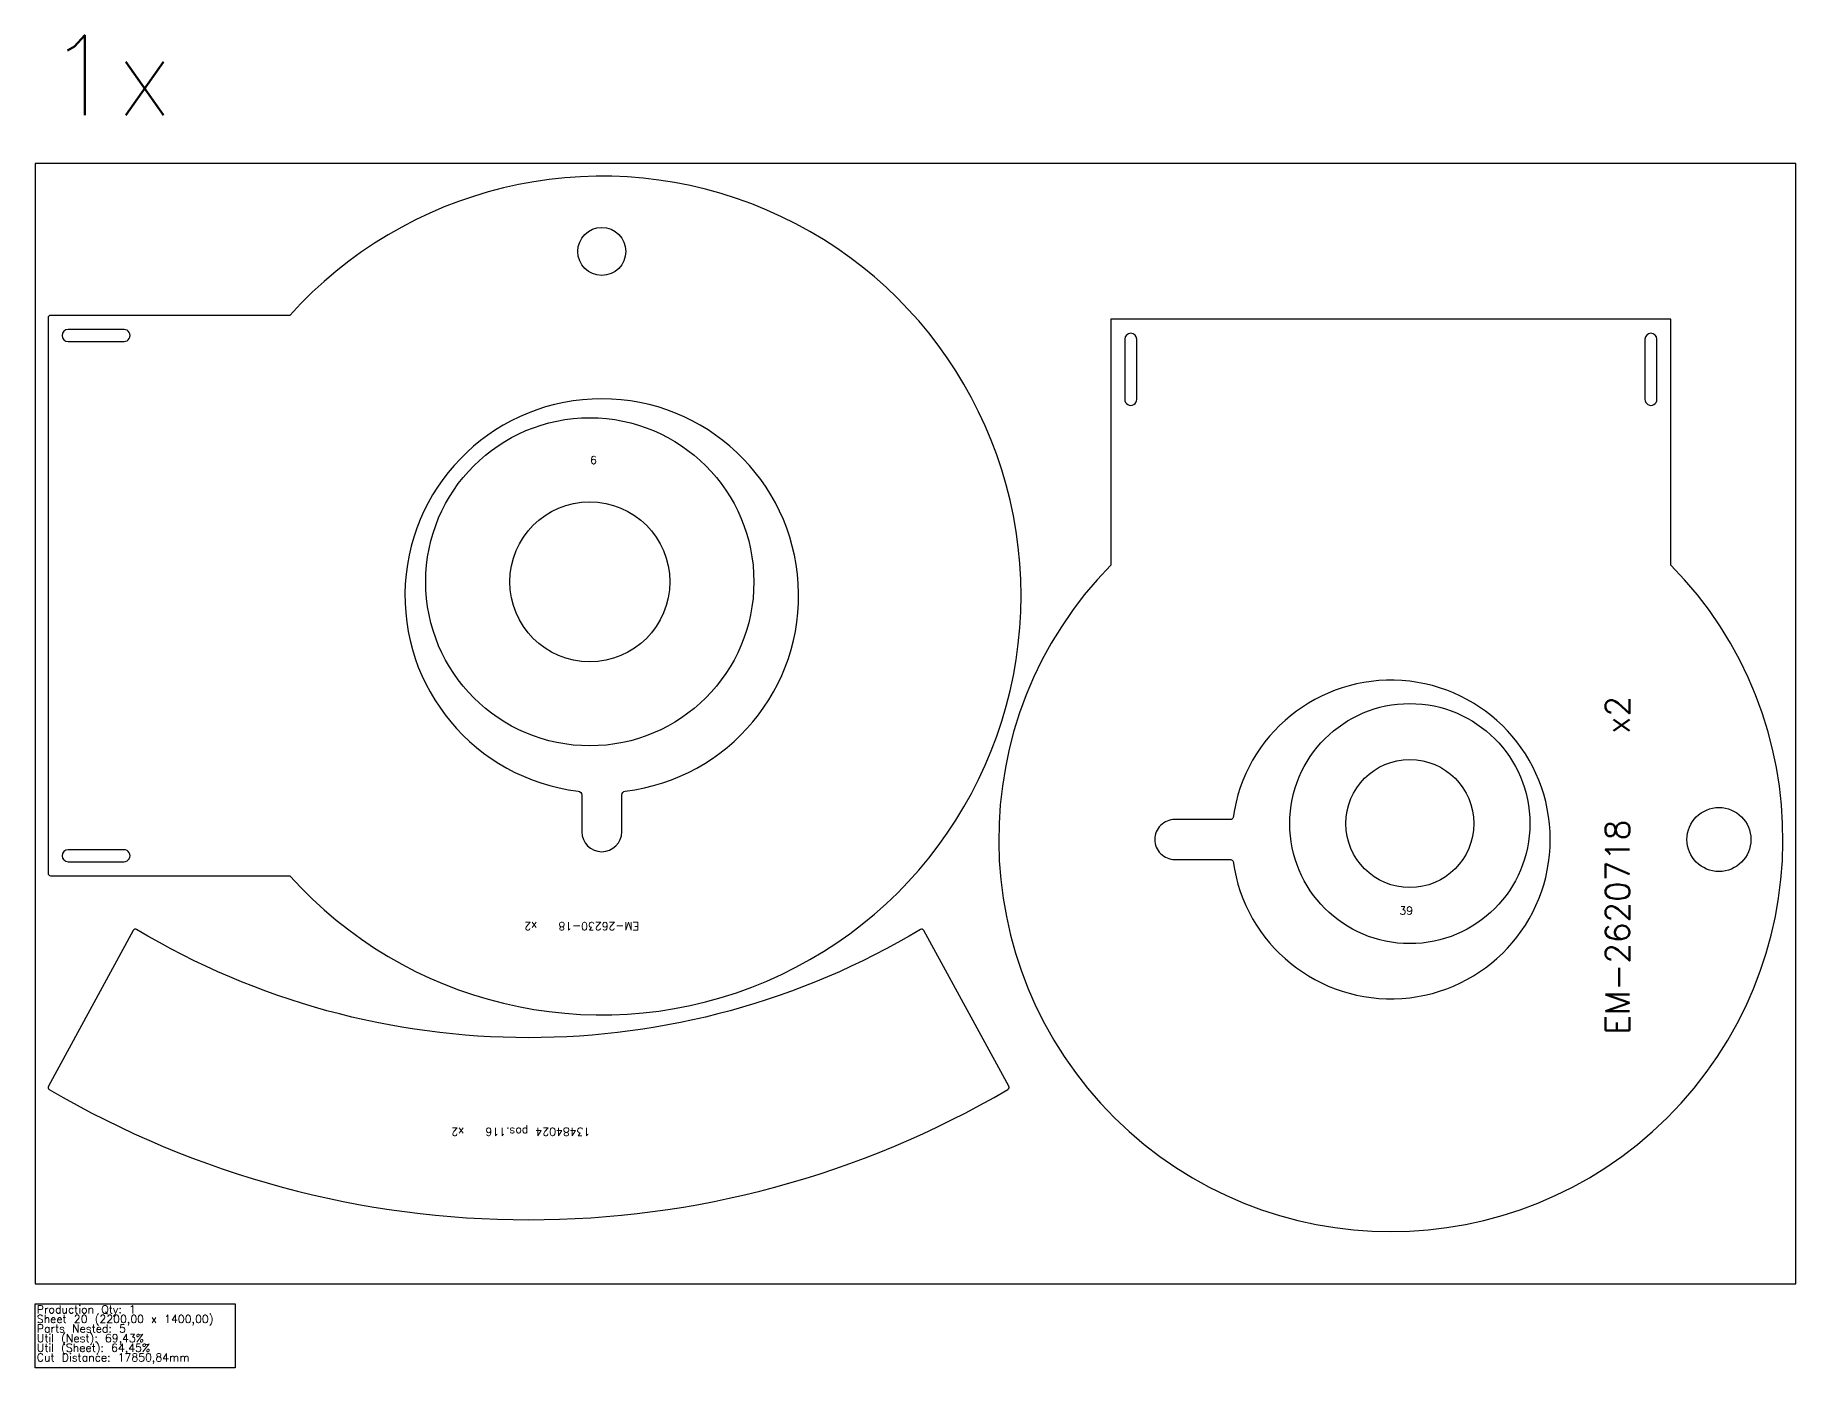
# Model space of a CAD drawing. Header units: millimetres. Extents: x 0 to 68500, y -105 to 2360.
# Drawn here: x 52260 to 54460, y -105 to 1560 of the extents above; entities that cross this region are included whole.
import ezdxf

# ---------------------------------------------------------------- set-up
doc = ezdxf.new("R2010")
doc.units = ezdxf.units.MM
for name, color, linetype in [('--NestedParts--', 7, 'Continuous'), ('sheet', 24, 'Continuous'), ('Stats', 7, 'Continuous'), ('Texto', 7, 'Continuous')]:
    doc.layers.add(name, color=color, linetype=linetype)
doc.styles.get("Standard").update_dxf_attribs({"font": 'txt.shx'})

msp = doc.modelspace()

# ---------------------------------------------------------------- linework, layer by layer
at = {"layer": '--NestedParts--', "color": 7}
for points in [[(52276, 1206.9), (52276, 512.9, 0.414214), (52279, 509.9), (52578, 509.9, 2.611341), (52578, 1209.9), (52279, 1209.9, 0.414214)], [(52371, 1192.4), (52301, 1192.4, 0.999992), (52301, 1177.4), (52371, 1177.4, 1.000012)], [(53604, 898.1, 2.379796), (54304, 898.1), (54304, 1205.1), (53604, 1205.1)], [(53636.5, 1105.1), (53636.5, 1180.1, 0.999985), (53621.5, 1180.1), (53621.5, 1105.1, 1.000015)], [(54271.5, 1105.1, 1.000022), (54286.5, 1105.1), (54286.5, 1180.1, 0.999978), (54271.5, 1180.1)], [(52938.6, 615.6, -0.379542), (52943, 610.7), (52943, 564.9, 0.999996), (52993, 564.9), (52993, 610.7, -0.379542), (52997.4, 615.6, 16.673357)], [(53684, 530.1), (53753.9, 530.1, -0.374046), (53756.9, 527.5, 14.358928), (53756.9, 582.7, -0.374046), (53753.9, 580.1), (53684, 580.1, 0.414214), (53659, 555.1), (53659, 555.1, 0.414214)], [(52371, 527.4, 1.000013), (52371, 542.4), (52301, 542.4, 0.999993), (52301, 527.4)], [(53370.5, 441.5, 0.425775), (53366.3, 442.6, -0.275986), (52386.7, 442.6, 0.425775), (52382.5, 441.5), (52276.4, 246.9, 0.404893), (52277.5, 242.9, 0.272016), (53475.5, 242.9, 0.404893), (53476.6, 246.9)]]:
    msp.add_lwpolyline(points, format="xyb", close=True, dxfattribs=at)
for centre, radius in [((52968, 1289.9), 30), ((52953, 877.1), 205), ((52953, 877.1), 100), ((53977.7, 575), 150), ((53977.7, 575), 80), ((54364, 555.1), 40)]:
    msp.add_circle(centre, radius, dxfattribs=at)
at = {"layer": 'sheet', "color": 7}
msp.add_lwpolyline([(52260, 0), (54460, 0), (54460, 1400), (52260, 1400)], close=True, dxfattribs=at)
at = {"layer": 'Stats', "color": 151}
msp.add_lwpolyline([(52260, -25), (52510, -25), (52510, -105), (52260, -105), (52260, -25)], close=True, dxfattribs=at)

# ---------------------------------------------------------------- texts
at = {"insert": (52274.8, 1560.1), "char_height": 100, "attachment_point": 1}
msp.add_mtext_dynamic_manual_height_columns('1x', width=283.974, gutter_width=1, heights=[0], dxfattribs=at)
at = {"layer": 'Stats', "color": 60}
for s, p in [('Sheet 20 (2200,00 x 1400,00)', (52262, -49)), ('Production Qty: 1', (52262, -37)), ('Parts Nested: 5', (52262, -61)), ('Util (Nest): 69,43%', (52262, -73)), ('Cut Distance: 17850,84mm', (52262, -97)), ('Util (Sheet): 64,45%', (52262, -85))]:
    msp.add_text(s, height=10, dxfattribs=at).set_placement(p)
at = {"layer": 'Texto', "color": 3, "char_height": 10, "width": 25.724, "attachment_point": 1}
for s, insert in [('6', (52953.4, 1034.3)), ('39', (53964.6, 471.2))]:
    msp.add_mtext(s, dxfattribs=dict(at, insert=insert))
at = {"layer": 'Texto', "color": 3, "attachment_point": 1}
for s, insert, char_height, width, rotation in [('{\\W7.515578; }EM-2620718    x2', (54222.3, 311.2), 30, 500.315, 90), ('EM-26230-18   x2', (53014.6, 441.7), 10, 266.034, 180), ('13484024 pos.116   x2', (52953.7, 184.9), 10, 373.149, 180)]:
    msp.add_mtext(s, dxfattribs=dict(at, insert=insert, char_height=char_height, width=width, rotation=rotation))

doc.saveas('drawing.dxf')
